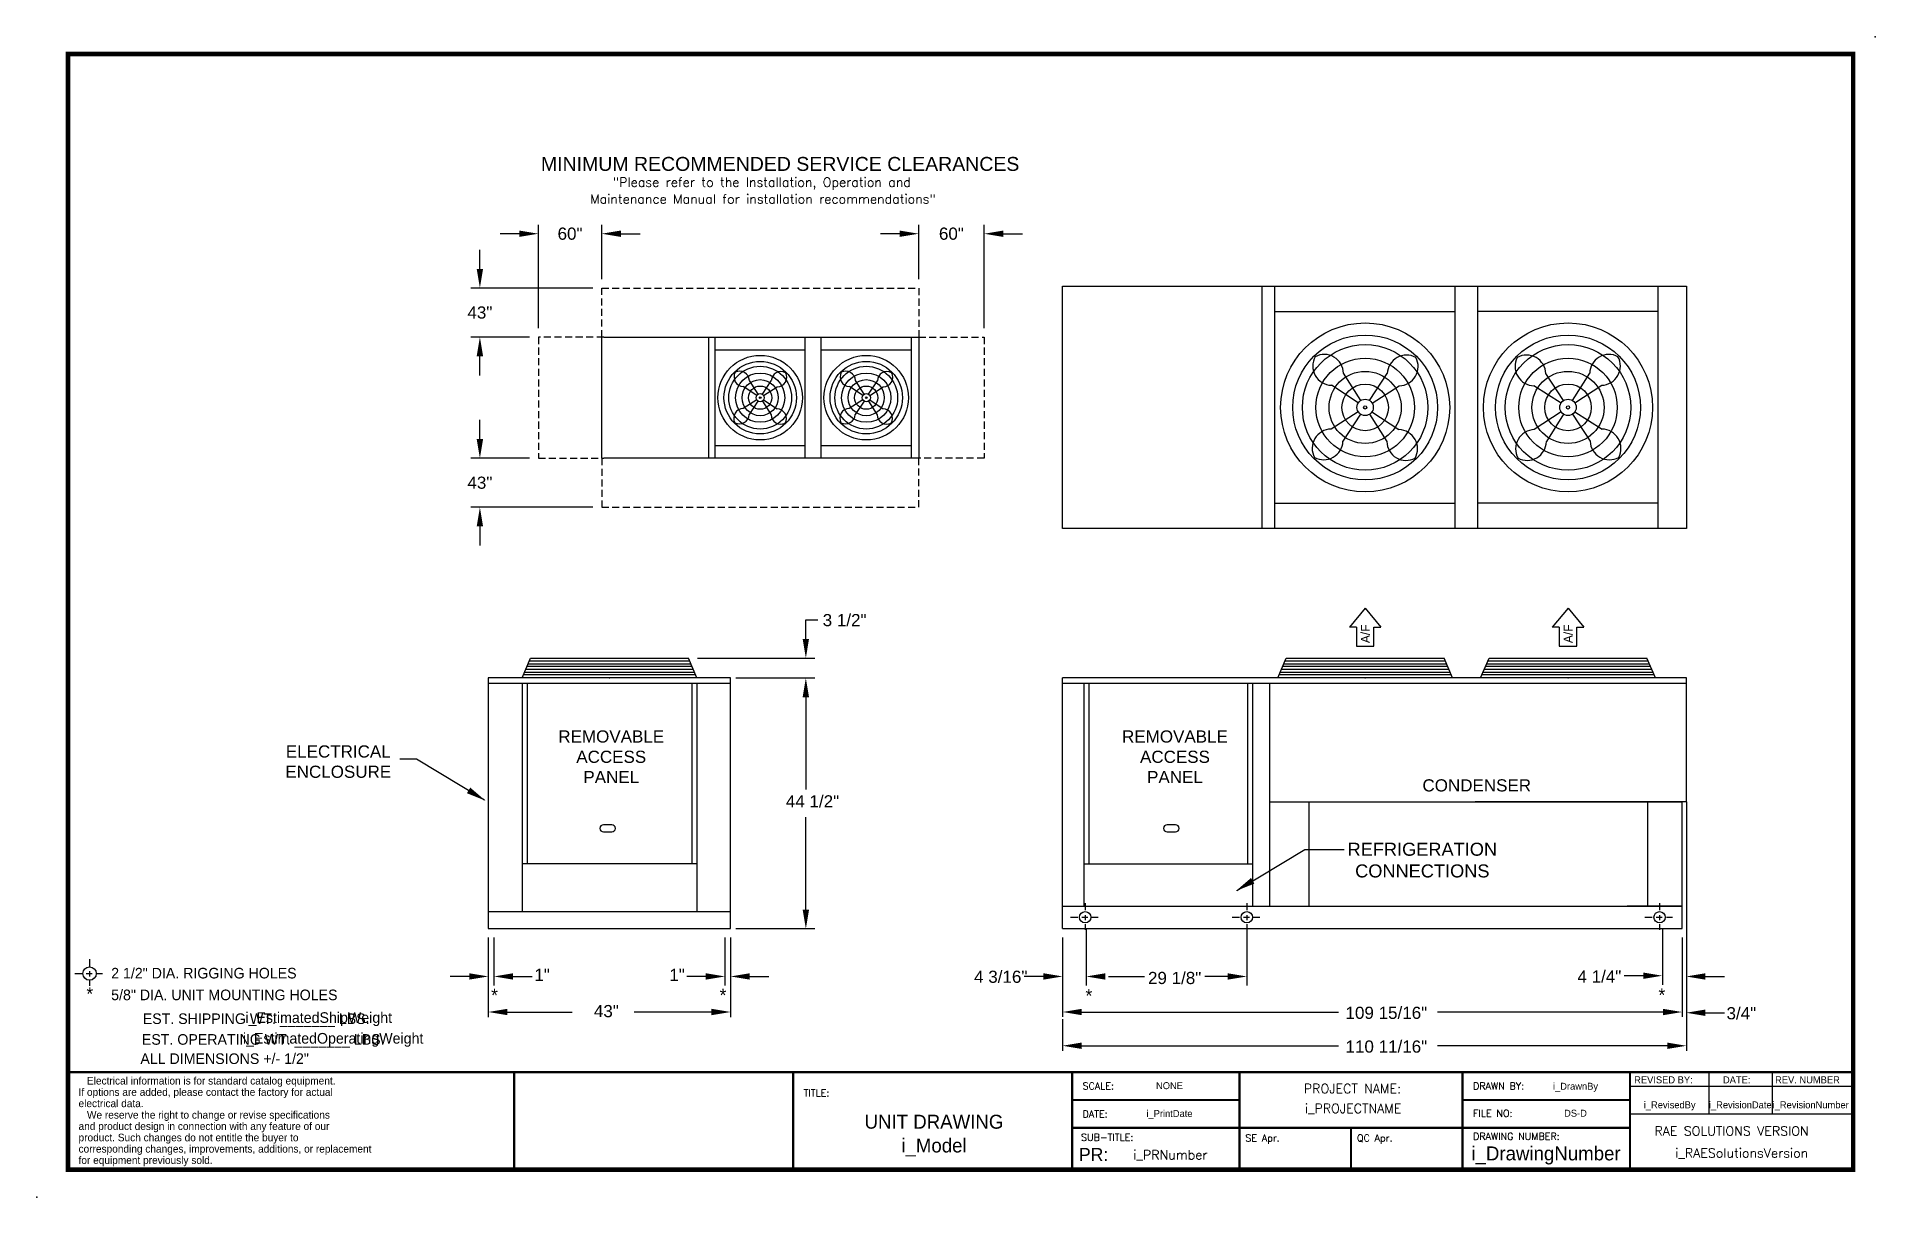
# Model space of a CAD drawing. Extents: x 370 to 696, y -1 to 205.
import ezdxf
from ezdxf.enums import TextEntityAlignment as Align

# ---------------------------------------------------------------- set-up
doc = ezdxf.new("R2010")
doc.units = 0
doc.header["$MEASUREMENT"] = 0
doc.linetypes.add('HIDDEN', pattern=[0.375, 0.25, -0.125])
doc.layers.get('0').update_dxf_attribs({"linetype": 'CONTINUOUS'})
doc.styles.add('dimentions', font='ARIAL.TTF')
doc.styles.add('SIMPLEX', font='SIMPLEX')
doc.dimstyles.get("Standard").update_dxf_attribs({"dimtxt": 1.8, "dimasz": 0.18, "dimexe": 0.18, "dimexo": 0.0625, "dimgap": 0.09, "dimtad": 0, "dimtih": 1, "dimtoh": 1, "dimdec": 4, "dimzin": 0, "dimdsep": 46, "dimtxsty": 'STANDARD', "dimcen": 0.09, "dimadec": 0, "dimazin": 0, "dimtfac": 1, "dimtdec": 4, "dimtofl": 0, "dimtmove": 0, "dimatfit": 3, "dimfxl": 1, "dimtolj": 1, "dimtzin": 0, "dimarcsym": 0})

# ---------------------------------------------------------------- blocks, each defined once
blk = doc.blocks.new('*D14')
at = {"color": 0, "lineweight": -2}
for p, q in [((491.86, 44.83), (491.86, 36.33)), ((492.86, 44.83), (492.86, 36.33)), ((488.46, 37.92), (485.06, 37.92)), ((496.26, 37.92), (499.66, 37.92))]:
    blk.add_line(p, q, dxfattribs=at)
at = {"color": 0}
for points in [[(488.46, 38.49), (488.46, 37.36), (491.86, 37.92)], [(496.26, 38.49), (496.26, 37.36), (492.86, 37.92)]]:
    blk.add_solid(points, dxfattribs=at)

msp = doc.modelspace()

# ---------------------------------------------------------------- linework, layer by layer
at = {"lineweight": 30}
for p, q in [((455.34485, 169.7246), (451.94485, 169.7246)), ((473.38267, 169.7246), (476.78267, 169.7246)), ((522.83267, 169.7246), (519.43267, 169.7246)), ((541.24549, 169.7246), (544.64549, 169.7246)), ((448.36379, 163.48399), (448.36379, 166.88399)), ((551.77851, 160.40253), (662.46601, 160.40253)), ((551.77851, 117.40253), (551.77851, 160.40253)), ((587.21601, 117.40253), (587.21601, 160.40253)), ((589.46601, 117.40253), (589.46601, 160.40253)), ((621.46601, 117.40253), (621.46601, 160.40253)), ((625.46601, 117.40253), (625.46601, 160.40253)), ((625.46601, 117.40253), (625.46601, 160.40253)), ((657.46601, 117.40253), (657.46601, 160.40253)), ((662.46601, 160.40253), (662.46601, 117.40253)), ((589.46601, 155.90253), (621.46601, 155.90253)), ((657.46601, 155.90253), (625.46601, 155.90253)), ((469.98267, 129.8822), (469.98267, 151.3822)), ((470.35767, 151.3822), (526.23267, 151.3822)), ((488.98267, 129.8822), (488.98267, 151.3822)), ((490.10767, 129.8822), (490.10767, 151.3822)), ((506.10767, 129.8822), (506.10767, 151.3822)), ((508.93048, 129.8822), (508.93048, 151.3822)), ((524.93048, 129.8822), (524.93048, 151.3822)), ((526.23267, 151.3822), (526.23267, 129.8822)), ((448.36379, 144.5822), (448.36379, 147.9822)), ((490.10767, 149.1322), (506.10767, 149.1322)), ((508.93048, 149.1322), (524.93048, 149.1322)), ((497.71863, 141.24475), (496.18507, 143.65933)), ((498.5057, 141.23895), (500.07466, 143.63067)), ((516.54144, 141.24475), (515.00788, 143.65933)), ((517.32851, 141.23895), (518.89747, 143.63067)), ((604.68792, 140.12763), (601.6208, 144.95679)), ((606.26206, 140.11603), (609.39999, 144.89948)), ((640.66996, 140.11603), (637.53202, 144.89948)), ((642.24409, 140.12763), (645.31121, 144.95679)), ((497.50092, 141.03023), (495.1092, 142.59919)), ((498.72022, 141.02125), (501.1348, 142.55481)), ((516.32373, 141.03023), (513.93201, 142.59919)), ((517.54303, 141.02125), (519.95761, 142.55481)), ((604.25251, 139.69859), (599.46906, 142.83652)), ((606.6911, 139.68062), (611.52026, 142.74774)), ((640.24091, 139.68062), (635.41176, 142.74774)), ((642.6795, 139.69859), (647.46295, 142.83652)), ((497.49513, 140.24316), (495.08055, 138.7096)), ((497.70965, 140.02545), (496.14068, 137.63373)), ((498.49672, 140.01966), (500.03028, 137.60508)), ((498.71442, 140.23418), (501.10614, 138.66521)), ((516.31794, 140.24316), (513.90336, 138.7096)), ((516.53246, 140.02545), (514.96349, 137.63373)), ((517.31953, 140.01966), (518.85309, 137.60508)), ((517.53723, 140.23418), (519.92896, 138.66521)), ((604.24091, 138.12445), (599.41176, 135.05733)), ((604.66996, 137.68904), (601.53202, 132.90559)), ((606.24409, 137.67744), (609.31121, 132.84828)), ((606.6795, 138.10648), (611.46295, 134.96855)), ((640.25251, 138.10648), (635.46906, 134.96855)), ((640.68792, 137.67744), (637.6208, 132.84828)), ((642.26206, 137.68904), (645.39999, 132.90559)), ((642.6911, 138.12445), (647.52026, 135.05733)), ((448.36379, 133.2822), (448.36379, 136.6822)), ((490.10767, 132.1322), (506.10767, 132.1322)), ((508.93048, 132.1322), (524.93048, 132.1322)), ((526.23267, 129.8822), (470.35767, 129.8822)), ((589.46601, 121.90253), (621.46601, 121.90253)), ((657.46601, 121.90253), (625.46601, 121.90253)), ((448.36379, 117.78041), (448.36379, 114.38041)), ((662.46601, 117.40253), (551.77851, 117.40253)), ((506.20973, 97.82302), (506.20973, 101.22302)), ((605.46601, 103.27276), (602.6597, 99.90506)), ((605.46601, 103.27276), (608.27231, 99.90506)), ((641.46601, 103.27276), (638.6597, 99.90506)), ((641.46601, 103.27276), (644.27231, 99.90506)), ((603.92254, 99.90506), (602.6597, 99.90506)), ((603.92254, 99.90506), (603.92254, 96.53736)), ((607.00947, 96.53736), (607.00947, 99.90506)), ((607.00947, 99.90506), (608.27231, 99.90506)), ((639.92254, 99.90506), (638.6597, 99.90506)), ((639.92254, 99.90506), (639.92254, 96.53736)), ((643.00947, 96.53736), (643.00947, 99.90506)), ((643.00947, 99.90506), (644.27231, 99.90506)), ((603.92254, 96.53736), (607.00947, 96.53736)), ((639.92254, 96.53736), (643.00947, 96.53736)), ((455.86123, 90.92302), (457.36123, 94.42302)), ((486.64695, 91.42302), (456.07552, 91.42302)), ((456.2898, 91.92302), (486.43266, 91.92302)), ((486.21837, 92.42302), (456.50409, 92.42302)), ((486.00409, 92.92302), (456.71837, 92.92302)), ((456.93266, 93.42302), (485.7898, 93.42302)), ((457.14695, 93.92302), (485.57552, 93.92302)), ((457.36123, 94.42302), (485.36123, 94.42302)), ((486.86123, 90.92302), (485.36123, 94.42302)), ((486.95583, 94.42302), (507.80433, 94.42302)), ((589.96601, 90.92302), (591.46601, 94.42302)), ((620.75172, 91.42302), (590.18029, 91.42302)), ((590.39458, 91.92302), (620.53743, 91.92302)), ((620.32315, 92.42302), (590.60886, 92.42302)), ((620.10886, 92.92302), (590.82315, 92.92302)), ((591.03743, 93.42302), (619.89458, 93.42302)), ((591.25172, 93.92302), (619.68029, 93.92302)), ((591.46601, 94.42302), (619.46601, 94.42302)), ((620.96601, 90.92302), (619.46601, 94.42302)), ((625.96601, 90.92302), (627.46601, 94.42302)), ((656.75172, 91.42302), (626.18029, 91.42302)), ((626.39458, 91.92302), (656.53743, 91.92302)), ((656.32315, 92.42302), (626.60886, 92.42302)), ((656.10886, 92.92302), (626.82315, 92.92302)), ((627.03743, 93.42302), (655.89458, 93.42302)), ((627.25172, 93.92302), (655.68029, 93.92302)), ((627.46601, 94.42302), (655.46601, 94.42302)), ((656.96601, 90.92302), (655.46601, 94.42302)), ((492.86123, 90.92302), (449.86123, 90.92302)), ((449.86123, 90.92302), (449.86123, 46.42302)), ((492.86123, 89.92302), (449.86123, 89.92302)), ((455.86123, 89.92302), (455.86123, 49.42302)), ((486.36123, 89.92302), (456.36123, 89.92302)), ((456.73623, 89.92302), (456.73623, 57.92302)), ((485.98623, 89.92302), (485.98623, 57.92302)), ((486.86123, 89.92302), (486.86123, 49.42302)), ((492.86123, 46.42302), (492.86123, 90.92302)), ((493.81151, 90.92302), (507.80433, 90.92302)), ((662.46601, 90.92302), (551.77851, 90.92302)), ((551.77851, 46.42302), (551.77851, 90.92302)), ((662.46601, 89.92302), (551.77851, 89.92302)), ((555.52851, 89.92302), (555.52851, 50.42302)), ((556.40351, 89.92302), (556.40351, 57.92302)), ((584.59101, 89.92302), (584.59101, 57.92302)), ((585.46601, 89.92302), (585.46601, 57.92302)), ((588.46601, 89.92302), (588.46601, 50.42302)), ((662.46601, 68.92302), (662.46601, 90.92302)), ((506.20973, 87.4792), (506.20973, 71.08938)), ((506.20973, 87.4792), (506.20973, 84.0792)), ((506.20973, 87.4792), (506.20973, 84.0792)), ((588.46601, 68.92302), (661.71601, 68.92302)), ((595.46601, 68.92302), (595.46601, 50.42302)), ((662.46601, 68.92302), (624.96601, 68.92302)), ((655.58715, 68.92302), (655.58715, 50.42302)), ((661.71601, 46.42302), (661.71601, 68.92302)), ((506.20973, 49.7792), (506.20973, 66.16901)), ((471.78025, 64.82923), (470.28025, 64.82923)), ((470.28025, 63.57923), (471.78025, 63.57923)), ((571.82252, 64.82923), (570.32252, 64.82923)), ((570.32252, 63.57923), (571.82252, 63.57923)), ((486.86123, 57.92302), (455.86123, 57.92302)), ((555.52851, 57.92302), (585.46601, 57.92302)), ((585.46601, 57.92302), (585.46601, 50.42302)), ((449.86123, 49.42302), (492.86123, 49.42302)), ((551.77851, 50.42302), (592.46601, 50.42302)), ((555.77851, 50.95274), (555.77851, 49.70433)), ((584.46601, 50.95274), (584.46601, 49.70433)), ((592.46601, 50.42302), (661.71601, 50.42302)), ((600.92171, 50.42302), (620.29433, 50.42302)), ((661.71601, 50.42302), (651.96601, 50.42302)), ((657.71601, 50.95274), (657.71601, 49.70433)), ((449.86123, 46.42302), (492.86123, 46.42302)), ((493.81151, 46.42302), (507.80433, 46.42302)), ((551.77851, 46.42302), (661.71601, 46.42302)), ((553.19201, 48.42302), (554.45809, 48.42302)), ((555.18853, 48.42302), (556.2561, 48.42302)), ((555.77851, 48.82765), (555.77851, 47.88352)), ((555.77851, 47.20915), (555.77851, 46.22463)), ((556.98655, 48.42302), (558.06822, 48.42302)), ((581.87951, 48.42302), (583.14559, 48.42302)), ((583.87603, 48.42302), (584.9436, 48.42302)), ((584.46601, 48.82765), (584.46601, 47.88352)), ((584.46601, 47.20915), (584.46601, 46.22463)), ((585.67405, 48.42302), (586.75572, 48.42302)), ((655.12951, 48.42302), (656.39559, 48.42302)), ((657.12603, 48.42302), (658.1936, 48.42302)), ((657.71601, 48.82765), (657.71601, 47.88352)), ((657.71601, 47.20915), (657.71601, 46.22463)), ((658.92405, 48.42302), (660.00572, 48.42302)), ((449.86123, 44.82842), (449.86123, 36.32842)), ((450.86123, 44.82842), (450.86123, 36.32842)), ((450.86123, 44.82842), (450.86123, 36.32842)), ((491.86123, 44.82842), (491.86123, 36.32842)), ((551.77851, 44.82842), (551.77851, 36.32842)), ((555.96601, 44.82842), (555.96601, 36.32842)), ((584.46601, 44.82842), (584.46601, 36.32842)), ((658.21601, 44.96136), (658.21601, 36.46136)), ((661.71601, 44.82842), (661.71601, 36.32842)), ((379.08591, 40.96546), (379.08591, 39.71705)), ((376.49942, 38.43574), (377.76549, 38.43574)), ((378.49594, 38.43574), (379.56351, 38.43574)), ((379.08591, 38.84036), (379.08591, 37.89624)), ((379.08591, 37.22187), (379.08591, 36.23734)), ((380.29396, 38.43574), (381.37563, 38.43574)), ((446.46123, 37.92302), (443.06123, 37.92302)), ((449.86123, 36.32842), (449.86123, 30.68443)), ((454.26123, 37.92302), (457.66123, 37.92302)), ((492.86123, 36.32842), (492.86123, 31.6125)), ((548.37851, 37.92302), (544.97851, 37.92302)), ((551.77851, 36.32842), (551.77851, 30.73411)), ((559.92851, 37.92302), (563.32851, 37.92302)), ((563.32851, 37.92302), (566.29727, 37.92302)), ((578.22851, 37.92302), (576.98913, 37.92302)), ((581.62851, 37.92302), (578.22851, 37.92302)), ((654.81601, 38.05596), (651.41601, 38.05596)), ((661.71601, 36.32842), (661.71601, 30.73411)), ((665.83234, 37.92302), (669.23234, 37.92302)), ((453.26123, 31.6125), (464.73409, 31.6125)), ((489.46123, 31.6125), (475.74361, 31.6125)), ((492.86123, 31.6125), (492.86123, 30.67829)), ((551.77851, 30.34133), (551.77851, 24.74702)), ((555.17851, 31.6125), (600.75161, 31.6125)), ((658.31601, 31.6125), (618.28545, 31.6125)), ((662.46601, 30.34133), (662.46601, 24.74702)), ((665.86197, 31.48233), (669.26197, 31.48233)), ((555.17851, 25.62541), (600.75161, 25.62541)), ((659.06601, 25.62541), (618.28545, 25.62541)), ((454.46199, 3.62827), (454.46199, 20.95327)), ((503.96199, 3.62827), (503.96199, 20.95327)), ((553.46199, 20.95327), (652.46199, 20.95327)), ((553.46199, 3.62827), (553.46199, 20.95327)), ((583.16199, 20.95327), (583.16199, 3.62827)), ((622.76199, 20.95327), (622.76199, 11.05327)), ((652.46199, 20.95327), (652.46199, 3.62827)), ((652.46199, 20.95327), (692.06199, 20.95327)), ((652.46199, 20.95327), (652.46199, 18.47827)), ((666.43453, 20.95327), (666.43453, 13.52827)), ((677.68725, 20.95327), (677.68725, 13.52827)), ((652.46199, 18.47827), (692.06199, 18.47827)), ((583.16199, 16.00327), (553.46199, 16.00327)), ((622.76199, 16.00327), (652.46199, 16.00327)), ((622.76199, 11.05327), (622.76199, 16.00327)), ((652.46199, 13.52827), (692.06199, 13.52827)), ((652.46199, 11.05327), (553.46199, 11.05327)), ((602.96199, 11.05327), (602.96199, 3.62827)), ((622.76199, 11.05327), (622.76199, 3.62827))]:
    msp.add_line(p, q, dxfattribs=at)
at = {"linetype": 'Continuous', "lineweight": 30, "ltscale": 5}
for p, q in [((458.74485, 152.9768), (458.74485, 171.3192)), ((469.98267, 161.67859), (469.98267, 171.3192)), ((526.23267, 161.67859), (526.23267, 171.3192)), ((537.84549, 152.9768), (537.84549, 171.3192)), ((468.38807, 160.08399), (446.76919, 160.08399)), ((457.15025, 151.3822), (446.76919, 151.3822)), ((457.15025, 129.8822), (446.76919, 129.8822)), ((468.38807, 121.18041), (446.76919, 121.18041))]:
    msp.add_line(p, q, dxfattribs=at)
at = {"linetype": 'HIDDEN', "lineweight": 30, "ltscale": 5}
for p, q in [((469.98267, 161.67859), (469.98267, 171.3192)), ((526.23267, 161.67859), (526.23267, 171.3192)), ((469.98267, 151.3822), (469.98267, 160.08399)), ((469.98267, 160.08399), (526.23267, 160.08399)), ((526.23267, 160.08399), (526.23267, 151.3822)), ((457.15025, 151.3822), (446.76919, 151.3822)), ((458.74485, 151.3822), (458.74485, 129.8822)), ((470.35767, 151.3822), (458.74485, 151.3822)), ((526.23267, 151.3822), (537.84549, 151.3822)), ((537.84549, 151.3822), (537.84549, 129.8822)), ((457.15025, 129.8822), (446.76919, 129.8822)), ((458.74485, 129.8822), (470.35767, 129.8822)), ((469.98267, 129.8822), (469.98267, 121.18041)), ((526.23267, 121.18041), (526.23267, 129.8822)), ((537.84549, 129.8822), (526.23267, 129.8822)), ((469.98267, 121.18041), (526.23267, 121.18041))]:
    msp.add_line(p, q, dxfattribs=at)
for p, q in [((506.20973, 101.22302), (508.36069, 101.22302)), ((662.46601, 68.92302), (662.46601, 30.14387)), ((555.96601, 46.42302), (555.96601, 42.31886)), ((584.46601, 46.42302), (584.46601, 44.22936)), ((658.21601, 46.42302), (658.21601, 43.49969))]:
    msp.add_line(p, q)
at = {"const_width": 0.792}
msp.add_lwpolyline([(375.26199, 3.62827), (692.06199, 3.62827), (692.06199, 201.62827), (375.26199, 201.62827), (375.26199, 3.62827)], dxfattribs=at)
at = {"lineweight": 30}
for points in [[(449.19653, 69.2183), (437.13511, 76.51027), (434.12662, 76.51027)], [(582.6778, 53.18296), (594.73922, 60.47492), (601.74882, 60.47492)]]:
    msp.add_lwpolyline(points, dxfattribs=at)
at = {"lineweight": 30, "const_width": 0.396}
for points in [[(454.9302, 20.95327), (375.26199, 20.95327)], [(692.06199, 20.95327), (454.46199, 20.95327), (454.46199, 3.62827)], [(503.96199, 20.95327), (503.96199, 3.62827)], [(553.46199, 20.95327), (553.46199, 3.62827)], [(583.16199, 20.95327), (583.16199, 3.62827)], [(622.76199, 20.95327), (622.76199, 3.62827)], [(652.46199, 3.62827), (652.46199, 20.95327), (692.06199, 20.95327)], [(583.16199, 16.00327), (553.46199, 16.00327)], [(652.46199, 16.00327), (622.76199, 16.00327), (622.76199, 3.62827)], [(652.46199, 11.05327), (553.46199, 11.05327)], [(602.96199, 11.05327), (602.96199, 3.62827)]]:
    msp.add_lwpolyline(points, dxfattribs=at)
at = {"lineweight": 30}
for centre, radius in [((605.46601, 138.90253), 14.99997), ((641.46601, 138.90253), 14.99997), ((605.46601, 138.90253), 12.85177), ((641.46601, 138.90253), 12.85177), ((498.10767, 140.6322), 7.49999), ((498.10767, 140.6322), 6.42589), ((516.93048, 140.6322), 7.49999), ((516.93048, 140.6322), 6.42589), ((605.46601, 138.90253), 11.13912), ((605.46601, 138.90253), 8.73857), ((641.46601, 138.90253), 11.13912), ((641.46601, 138.90253), 8.73857), ((498.10767, 140.6322), 5.56956), ((498.10767, 140.6322), 4.36928), ((498.10767, 140.6322), 3.20072), ((516.93048, 140.6322), 5.56956), ((516.93048, 140.6322), 4.36928), ((516.93048, 140.6322), 3.20072), ((605.46601, 138.90253), 6.40143), ((641.46601, 138.90253), 6.40143), ((498.10767, 140.6322), 2.06631), ((498.10767, 140.6322), 0.72565), ((498.10767, 140.6322), 0.14323), ((516.93048, 140.6322), 2.06631), ((516.93048, 140.6322), 0.72565), ((516.93048, 140.6322), 0.14323), ((605.46601, 138.90253), 4.13262), ((605.46601, 138.90253), 1.4513), ((641.46601, 138.90253), 4.13262), ((641.46601, 138.90253), 1.4513), ((605.46601, 138.90253), 0.28645), ((641.46601, 138.90253), 0.28645), ((555.77851, 48.42302), 1), ((584.46601, 48.42302), 1), ((657.71601, 48.42302), 1), ((379.08591, 38.43574), 1.18714)]:
    msp.add_circle(centre, radius, dxfattribs=at)
for centre, radius, start, end in [((599.59972, 146.26062), 3.4266, 151.3003537, 267.814713), ((598.19514, 144.87658), 3.4266, 1.3411738, 117.8555331), ((612.82409, 144.76882), 3.4266, 61.3003537, 177.814713), ((611.44005, 146.1734), 3.4266, 271.3411738, 27.8555331), ((635.49196, 146.1734), 3.4266, 152.1444669, 268.6588262), ((634.10792, 144.76882), 3.4266, 2.185287, 118.6996463), ((648.73687, 144.87658), 3.4266, 62.1444669, 178.6588262), ((647.33229, 146.26062), 3.4266, 272.185287, 28.6996463), ((495.17453, 144.31124), 1.7133, 151.3003537, 267.814713), ((494.47224, 143.61923), 1.7133, 1.3411738, 117.8555331), ((501.78672, 143.56534), 1.7133, 61.3003537, 177.814713), ((501.0947, 144.26763), 1.7133, 271.3411738, 27.8555331), ((513.99734, 144.31124), 1.7133, 151.3003537, 267.814713), ((513.29505, 143.61923), 1.7133, 1.3411738, 117.8555331), ((520.60953, 143.56534), 1.7133, 61.3003537, 177.814713), ((519.91751, 144.26763), 1.7133, 271.3411738, 27.8555331), ((495.12065, 136.99677), 1.7133, 91.3411738, 207.8555331), ((494.42863, 137.69906), 1.7133, 241.3003537, 357.814713), ((501.7431, 137.64518), 1.7133, 181.3411738, 297.8555331), ((501.04081, 136.95316), 1.7133, 331.3003537, 87.814713), ((513.94346, 136.99677), 1.7133, 91.3411738, 207.8555331), ((513.25144, 137.69906), 1.7133, 241.3003537, 357.814713), ((520.56592, 137.64518), 1.7133, 181.3411738, 297.8555331), ((519.86363, 136.95316), 1.7133, 331.3003537, 87.814713), ((599.49196, 131.63167), 3.4266, 91.3411738, 207.8555331), ((611.33229, 131.54445), 3.4266, 331.3003537, 87.814713), ((635.59972, 131.54445), 3.4266, 92.185287, 208.6996463), ((647.44005, 131.63167), 3.4266, 332.1444669, 88.6588262), ((598.10792, 133.03625), 3.4266, 241.3003537, 357.814713), ((612.73687, 132.92849), 3.4266, 181.3411738, 297.8555331), ((634.19514, 132.92849), 3.4266, 242.1444669, 358.6588262), ((648.82409, 133.03625), 3.4266, 182.185287, 298.6996463), ((470.28025, 64.20423), 0.625, 90, 270), ((471.78025, 64.20423), 0.625, 270, 90), ((570.32252, 64.20423), 0.625, 90, 270), ((571.82252, 64.20423), 0.625, 270, 90)]:
    msp.add_arc(centre, radius, start, end, dxfattribs=at)
for p in [(695.98783, 204.67837), (652.46199, 3.62827), (369.72472, -1.25537)]:
    msp.add_point(p)
for p in [(471.36123, 90.92302), (605.46601, 90.92302), (641.46601, 90.92302)]:
    msp.add_point(p, dxfattribs=at)
for points in [[(455.34485, 170.29127), (455.34485, 169.15794), (458.74485, 169.7246)], [(473.38267, 170.29127), (473.38267, 169.15794), (469.98267, 169.7246)], [(473.38267, 170.29127), (473.38267, 169.15794), (469.98267, 169.7246)], [(522.83267, 170.29127), (522.83267, 169.15794), (526.23267, 169.7246)], [(522.83267, 170.29127), (522.83267, 169.15794), (526.23267, 169.7246)], [(541.24549, 170.29127), (541.24549, 169.15794), (537.84549, 169.7246)], [(447.79713, 163.48399), (448.93046, 163.48399), (448.36379, 160.08399)], [(447.79713, 147.9822), (448.93046, 147.9822), (448.36379, 151.3822)], [(447.79713, 147.9822), (448.93046, 147.9822), (448.36379, 151.3822)], [(447.79713, 133.2822), (448.93046, 133.2822), (448.36379, 129.8822)], [(447.79713, 133.2822), (448.93046, 133.2822), (448.36379, 129.8822)], [(447.79713, 117.78041), (448.93046, 117.78041), (448.36379, 121.18041)], [(505.64307, 97.82302), (506.7764, 97.82302), (506.20973, 94.42302)], [(505.64307, 87.4792), (506.7764, 87.4792), (506.20973, 90.8792)], [(505.64307, 87.4792), (506.7764, 87.4792), (506.20973, 90.8792)], [(505.64307, 87.4792), (506.7764, 87.4792), (506.20973, 90.8792)], [(446.66004, 71.43271), (449.35057, 69.12517), (446.05708, 70.43538)], [(585.21429, 55.39737), (582.52376, 53.08983), (585.81725, 54.40004)], [(505.64307, 49.7792), (506.7764, 49.7792), (506.20973, 46.3792)], [(446.46123, 38.48969), (446.46123, 37.35635), (449.86123, 37.92302)], [(454.26123, 38.48969), (454.26123, 37.35635), (450.86123, 37.92302)], [(454.26123, 38.48969), (454.26123, 37.35635), (450.86123, 37.92302)], [(488.46123, 38.48969), (488.46123, 37.35635), (491.86123, 37.92302)], [(581.06601, 37.35635), (581.06601, 38.48969), (584.46601, 37.92302)], [(453.26123, 32.17916), (453.26123, 31.04583), (449.86123, 31.6125)], [(453.26123, 32.17916), (453.26123, 31.04583), (449.86123, 31.6125)], [(489.46123, 32.17916), (489.46123, 31.04583), (492.86123, 31.6125)], [(489.46123, 32.17916), (489.46123, 31.04583), (492.86123, 31.6125)], [(555.17851, 32.17916), (555.17851, 31.04583), (551.77851, 31.6125)], [(555.17851, 32.17916), (555.17851, 31.04583), (551.77851, 31.6125)], [(658.31601, 32.17916), (658.31601, 31.04583), (661.71601, 31.6125)], [(658.31601, 32.17916), (658.31601, 31.04583), (661.71601, 31.6125)], [(555.17851, 26.19207), (555.17851, 25.05874), (551.77851, 25.62541)], [(555.17851, 26.19207), (555.17851, 25.05874), (551.77851, 25.62541)], [(659.06601, 26.19207), (659.06601, 25.05874), (662.46601, 25.62541)], [(659.06601, 26.19207), (659.06601, 25.05874), (662.46601, 25.62541)]]:
    msp.add_solid(points, dxfattribs=at)
for points in [[(548.37851, 38.48969), (548.37851, 37.35635), (551.77851, 37.92302)], [(559.36601, 38.48969), (559.36601, 37.35635), (555.96601, 37.92302)], [(654.81601, 38.62262), (654.81601, 37.48929), (658.21601, 38.05596)], [(665.83234, 38.48969), (665.83234, 37.35635), (662.43234, 37.92302)], [(665.86197, 32.049), (665.86197, 30.91566), (662.46197, 31.48233)]]:
    msp.add_solid(points)

# ---------------------------------------------------------------- texts
for s, height, style, p in [('MINIMUM RECOMMENDED SERVICE CLEARANCES', 2.475, 'dimentions', (459.19691, 180.87947)), ('3 1/2"', 2.16, 'dimentions', (509.2003, 100.08185)), ('1"', 2.16, 'dimentions', (458.03675, 37.12028)), ('1"', 2.16, 'dimentions', (481.97721, 37.12028)), ('4 3/16"', 2.16, 'dimentions', (536.06746, 36.79141)), ('29 1/8"', 2.16, 'dimentions', (566.92922, 36.57657)), ('4 1/4"', 2.16, 'dimentions', (643.14374, 36.82928)), ('109 15/16"', 2.16, 'dimentions', (601.9812, 30.39048)), ('3/4"', 2.16, 'dimentions', (669.59828, 30.31473)), ('110 11/16"', 2.16, 'dimentions', (601.9812, 24.40339)), ('TITLE:', 1.2375, 'SIMPLEX', (505.81824, 16.62202)), ('SCALE:', 1.2375, 'SIMPLEX', (555.31824, 17.85952)), ('DRAWN BY:', 1.2375, 'SIMPLEX', (624.61824, 17.85952)), ('DATE:', 1.2375, 'SIMPLEX', (555.31824, 12.90952)), ('FILE NO:', 1.2375, 'SIMPLEX', (624.61824, 13.02916)), ('SUB-TITLE:', 1.2375, 'SIMPLEX', (555.05009, 8.77612)), ('SE Apr.', 1.2375, 'SIMPLEX', (584.2142, 8.66112)), ('QC Apr.', 1.2375, 'SIMPLEX', (604.0142, 8.66112)), ('DRAWING NUMBER:', 1.2375, 'SIMPLEX', (624.61824, 8.92639)), ('RAE SOLUTIONS VERSION', 1.6434, 'SIMPLEX', (656.80054, 9.67468))]:
    msp.add_text(s, height=height, dxfattribs=dict(at, style=style)).set_placement(p)
for s, height, style, p in [('"Please refer to the Installation, Operation and', 1.6434, 'SIMPLEX', (498.40315, 178.04861)), ('Maintenance Manual for installation recommendations"', 1.6434, 'SIMPLEX', (498.59916, 175.06983)), ('CONDENSER', 2.16, 'dimentions', (625.27284, 70.75167)), ('PROJECT NAME:', 1.6434, 'SIMPLEX', (603.21056, 17.19963)), ('i_PROJECTNAME', 1.6434, 'SIMPLEX', (603.33552, 13.68207)), ('i_PRNumber', 1.6434, 'SIMPLEX', (570.91465, 5.45153)), ('i_RAESolutionsVersion', 1.6434, 'SIMPLEX', (672.30284, 5.7698))]:
    msp.add_text(s, height=height, dxfattribs=dict(at, style=style)).set_placement(p, align=Align.CENTER)
for p in [(606.29709, 97.06922), (642.29709, 97.06922)]:
    msp.add_text('A/F', height=1.59375, rotation=90, dxfattribs=at).set_placement(p)
for s, height, p in [('2 1/2" DIA. RIGGING HOLES', 1.881, (382.93047, 37.56903)), ('5/8" DIA. UNIT MOUNTING HOLES', 1.881, (382.93047, 33.71082)), ('REVISED BY:', 1.2375, (653.20481, 18.95828)), ('DATE:', 1.2375, (668.96351, 18.95828)), ('REV. NUMBER', 1.2375, (678.21771, 18.95828))]:
    msp.add_text(s, height=height, dxfattribs=at).set_placement(p)
for s, height, p in [('*', 2.31492, (379.13477, 33.67825)), ('EST. SHIPPING WT. _______ LBS.', 1.881, (408.66401, 29.48388)), ('i_EstimatedShipWeight', 1.8831587, (419.76203, 29.68936)), ('EST. OPERATING WT. _______ LBS.', 1.881, (409.91302, 25.80452)), ('i_EstimatedOperatingWeight', 1.881, (422.32303, 26.01)), ('ALL DIMENSIONS +/- 1/2"', 1.881, (403.06384, 22.39083)), ('NONE', 1.2375, (570.74107, 17.9249)), ('i_DrawnBy', 1.2375, (642.79434, 17.81875)), ('UNIT DRAWING', 2.475, (528.94589, 10.90802)), ('i_PrintDate', 1.2375, (570.74107, 12.9749)), ('DS-D', 1.2375, (642.79434, 13.03086)), ('i_RevisedBy', 1.2375, (659.51142, 14.52098)), ('i_RevisionDate', 1.2375, (672.03238, 14.52098)), ('i_RevisionNumber', 1.2375, (684.52929, 14.52098)), ('i_Model', 2.475, (528.94589, 6.68975)), ('i_DrawingNumber', 2.475, (637.56677, 5.28426))]:
    msp.add_text(s, height=height, dxfattribs=at).set_placement(p, align=Align.CENTER)
at = {"lineweight": 25}
for s, p in [('   Electrical information is for standard catalog equipment.', (377.14002, 18.74645)), ('If options are added, please contact the factory for actual', (377.14002, 16.73716)), ('electrical data.', (377.14002, 14.72787)), ('   We reserve the right to change or revise specifications', (377.14002, 12.69324)), ('and product design in connection with any feature of our', (377.14002, 10.68394)), ('product. Such changes do not entitle the buyer to', (377.14002, 8.67465)), ('corresponding changes, improvements, additions, or replacement ', (377.14002, 6.66536)), ('for equipment previously sold.', (377.14002, 4.65607))]:
    msp.add_text(s, height=1.3395283, dxfattribs=at).set_placement(p)
at = {"lineweight": 30}
msp.add_text('PR:', height=2.320312, dxfattribs=at).set_placement((559.8611, 5.16559), align=Align.RIGHT)
at = {"lineweight": 30, "char_height": 2.16, "style": 'dimentions'}
for s, insert, attachment_point in [('\\A1;60"', (464.36376, 169.7246), 5), ('\\A1;60"', (532.03908, 169.7246), 5), ('\\A1;43"', (448.36379, 155.7331), 5), ('\\A1;43"', (448.36379, 125.53131), 5), ('ELECTRICAL\\PENCLOSURE', (423.22899, 73.14121), 8), ('44 1/2"', (507.38967, 68.98462), 5), ('43"', (470.81077, 31.76314), 5)]:
    msp.add_mtext(s, dxfattribs=dict(at, insert=insert, attachment_point=attachment_point))
at = {"lineweight": 30, "width": 28.6603283, "attachment_point": 2, "style": 'dimentions'}
for s, insert, char_height in [('REMOVABLE ACCESS\\PPANEL', (471.67412, 81.58615), 2.16), ('REMOVABLE ACCESS\\PPANEL', (571.71639, 81.58615), 2.16), ('REFRIGERATION\\PCONNECTIONS', (615.61034, 61.65429), 2.3099)]:
    msp.add_mtext(s, dxfattribs=dict(at, insert=insert, char_height=char_height))
at = {"lineweight": 30, "char_height": 2.33831, "attachment_point": 1}
for insert in [(450.35707, 35.75529), (490.89907, 35.75529), (555.83054, 35.67178), (657.51804, 35.80471)]:
    msp.add_mtext('*', dxfattribs=dict(at, insert=insert))

# ---------------------------------------------------------------- dimensions: what is measured, and where the dimension line sits
at = {"lineweight": 30}
dim = msp.add_linear_dim(base=(491.86123, 37.92302), p1=(492.86123, 46.42302), p2=(491.86123, 46.42302), text=' ', dimstyle='Standard', override={"dimscale": 17, "dimtxt": 0.0938, "dimasz": 0.2, "dimexe": 0.0938, "dimexo": 0.0938, "dimcen": 0.0938, "dimaunit": 1, "dimtix": 1, "dimtmove": 2}, dxfattribs=at)
dim.commit()
dim.dimension.update_dxf_attribs({"geometry": '*D14', "text_midpoint": (492.36123, 37.92302)})

doc.saveas('drawing.dxf')
